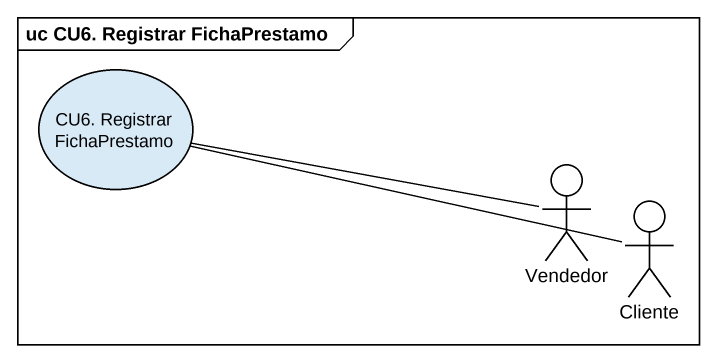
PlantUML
@startuml
mainframe uc CU6. Registrar FichaPrestamo
usecase "CU6. Registrar FichaPrestamo" as CU6_Registrar_FichaPrestamo
actor Vendedor
actor Cliente
Vendedor -left- CU6_Registrar_FichaPrestamo
Cliente -left- CU6_Registrar_FichaPrestamo
@enduml
